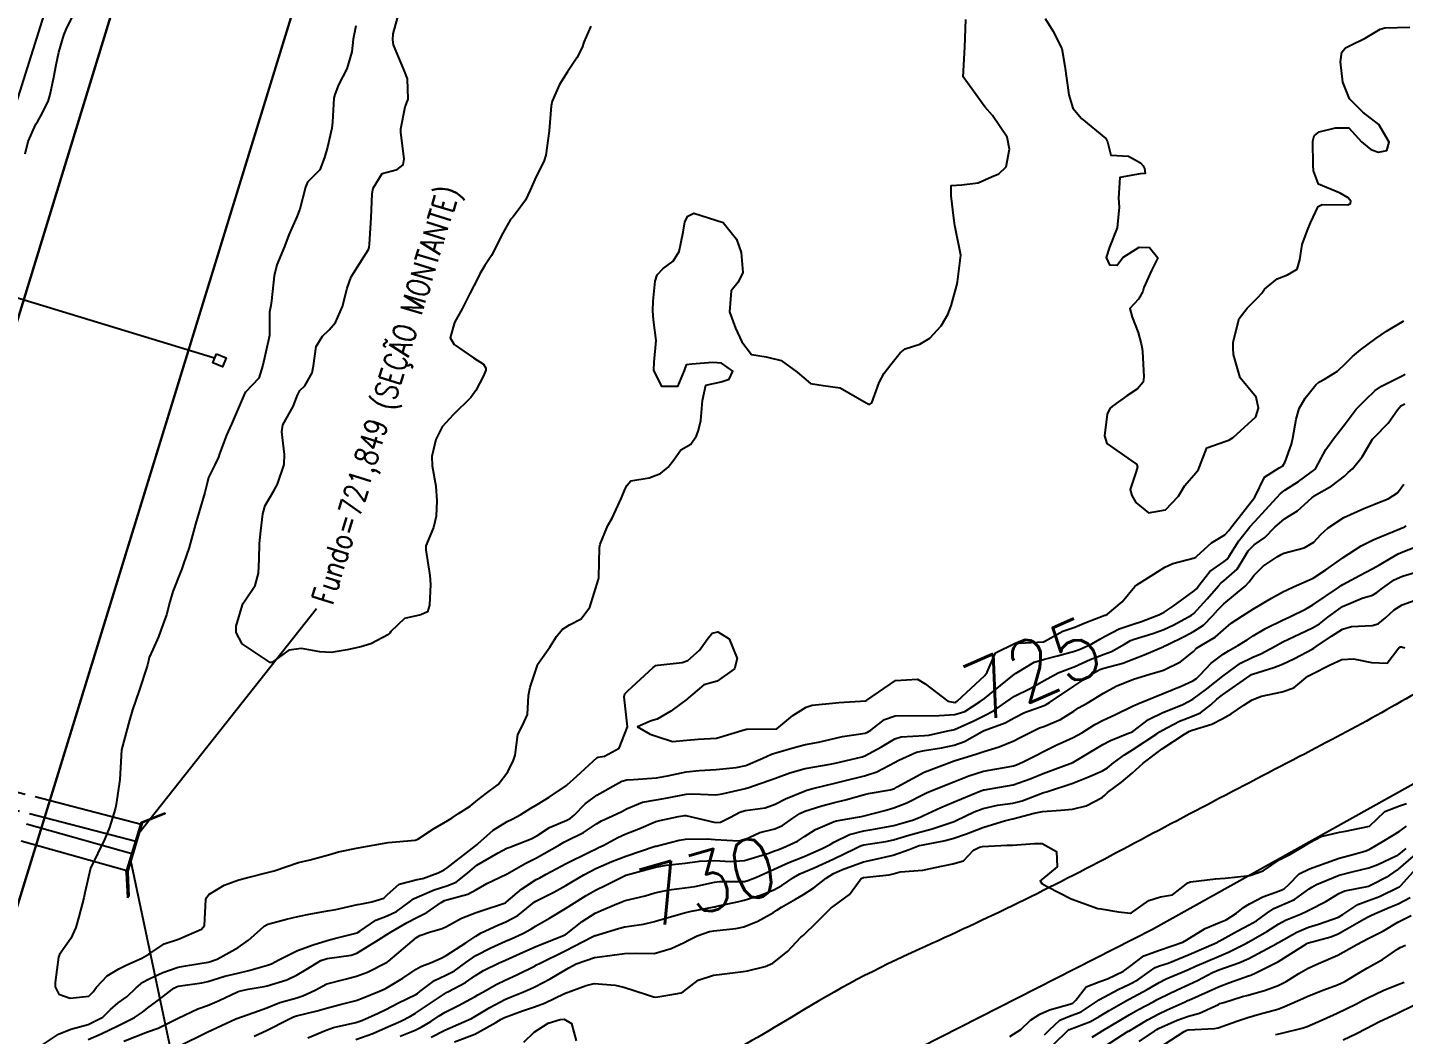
# Model space of a CAD drawing. Header units: metres. Extents: x 318500 to 325275, y 7408834 to 7428799.
# Drawn here: x 321878.9 to 321971.5, y 7416717.8 to 7416785.5 of the extents above; entities that cross this region are included whole.
import ezdxf
from ezdxf.enums import TextEntityAlignment as Align

# ---------------------------------------------------------------- set-up
doc = ezdxf.new("R2010")
doc.units = ezdxf.units.M
doc.header["$MEASUREMENT"] = 0
doc.linetypes.add('CONTINUO', pattern=[0])
doc.linetypes.add('TRACEJADO', pattern=[8.7, 8, -0.7])
for name, color, linetype in [('ALA', 45, 'Continuous'), ('BUEIRO', 151, 'Continuous'), ('Cotas', 45, 'Continuous'), ('Curvas de Nivel 1m', 11, 'Continuous'), ('Curvas de Nivel 5m', 15, 'Continuous'), ('Divisas', 45, 'Continuous'), ('Linha Férrea', 20, 'Continuous'), ('Pórticos', 45, 'Continuous'), ('TEXTO', 45, 'Continuous'), ('Vias Primárias', 230, 'Continuous')]:
    doc.layers.add(name, color=color, linetype=linetype)
doc.styles.add('ROMANS', font='romans', dxfattribs={"height": 0.2})
doc.styles.add('Style-STANDARD', font='STANDARD.shx')

msp = doc.modelspace()

# ---------------------------------------------------------------- linework, layer by layer
at = {"layer": 'ALA', "linetype": 'CONTINUO'}
for points in [[(321886.575, 7416732.052, 722.487), (321888.127, 7416732.68, 721.867)], [(321888.127, 7416732.68, 721.867), (321888.128, 7416732.618, 721.841), (321886.638, 7416731.999, 721.039)], [(321885.532, 7416728.657, 722.477), (321885.616, 7416726.95, 721.873)], [(321885.637, 7416728.691, 721.129), (321885.723, 7416727.077, 720.872), (321885.616, 7416726.95, 721.873)]]:
    msp.add_polyline3d(points, dxfattribs=at)
at = {"layer": 'BUEIRO', "linetype": 'TRACEJADO', "flags": 128}
for points in [[(321862.56, 7416738.12), (321886.535, 7416731.92)], [(321862.097, 7416736.685), (321885.924, 7416729.934)], [(321862.191, 7416736.976), (321886.182, 7416730.772)], [(321861.729, 7416735.542), (321885.572, 7416728.786)]]:
    msp.add_lwpolyline(points, dxfattribs=at)
at = {"layer": 'BUEIRO', "linetype": 'CONTINUO'}
for points in [[(321885.532, 7416728.657, 722.477), (321886.575, 7416732.052, 722.487)], [(321885.532, 7416728.657, 722.477), (321885.637, 7416728.691, 721.129), (321886.638, 7416731.999, 721.039), (321886.575, 7416732.052, 722.487)]]:
    msp.add_polyline3d(points, dxfattribs=at)
at = {"layer": 'Curvas de Nivel 1m', "flags": 128}
for points, elevation in [([(321916.805, 7416785.592), (321916.333, 7416784.515), (321916.216, 7416784.167), (321915.859, 7416783.467), (321915.223, 7416782.529), (321914.696, 7416781.679), (321914.188, 7416780.544), (321914.13, 7416780.231), (321914.001, 7416778.547), (321913.774, 7416776.911), (321913.662, 7416776.552), (321913.032, 7416775.28), (321912.715, 7416774.565), (321912.41, 7416773.889), (321911.716, 7416772.952), (321911.539, 7416772.756), (321911.398, 7416772.583), (321910.777, 7416771.511), (321910.334, 7416770.594), (321910.106, 7416770.173), (321909.674, 7416769.502), (321909.335, 7416768.935), (321909.167, 7416768.607), (321908.656, 7416767.603), (321908.154, 7416766.622), (321907.62, 7416765.671), (321907.333, 7416764.634), (321907.603, 7416764.178), (321908.906, 7416763.294), (321909.584, 7416762.851), (321909.734, 7416762.598), (321909.732, 7416762.444), (321909.572, 7416762.078), (321909.07, 7416761.095), (321908.732, 7416760.612), (321907.538, 7416759.439), (321906.803, 7416758.637), (321906.378, 7416757.781), (321906.103, 7416756.644), (321906.124, 7416756.01), (321906.365, 7416754.641), (321906.444, 7416753.656), (321906.394, 7416752.641), (321906.208, 7416751.873), (321905.702, 7416750.647), (321905.691, 7416750.372), (321905.969, 7416748.644), (321906, 7416748.028), (321905.943, 7416746.644), (321905.816, 7416746.193), (321905.36, 7416745.99), (321904.266, 7416745.757), (321903.343, 7416744.868), (321903.271, 7416744.752), (321903.191, 7416744.682), (321901.993, 7416744.037), (321901.327, 7416743.835), (321900.401, 7416743.642), (321899.321, 7416743.459), (321898.56, 7416743.503), (321897.324, 7416743.723), (321896.468, 7416743.627), (321895.342, 7416742.79), (321895.31, 7416742.778), (321895.225, 7416742.791), (321893.329, 7416744.05), (321892.936, 7416744.816), (321892.928, 7416745.234), (321893.368, 7416746.661), (321893.409, 7416746.77), (321893.438, 7416746.809), (321894.207, 7416747.977), (321894.43, 7416748.8), (321894.472, 7416749.732), (321894.509, 7416750.799), (321894.591, 7416751.64), (321894.727, 7416752.797), (321894.895, 7416753.356), (321895.465, 7416754.334), (321895.713, 7416754.786), (321896.168, 7416756.101), (321896.197, 7416756.78), (321896.006, 7416758.299), (321896.081, 7416758.782), (321896.771, 7416760), (321897.058, 7416760.767), (321897.229, 7416761.091), (321897.56, 7416761.399), (321898.058, 7416762.268), (321898.132, 7416762.754), (321898.311, 7416764.041), (321898.735, 7416764.749), (321899.187, 7416765.172), (321899.619, 7416765.671), (321900.098, 7416766.733), (321900.397, 7416767.98), (321900.672, 7416768.725), (321901.684, 7416770.328), (321901.828, 7416770.568), (321901.874, 7416770.707), (321901.904, 7416770.919), (321902.023, 7416772.705), (321902.095, 7416774.345), (321902.147, 7416774.704), (321902.762, 7416775.688), (321903.759, 7416775.952), (321904.164, 7416776.276), (321904.234, 7416776.675), (321904.023, 7416778.443), (321904.01, 7416778.678), (321904.315, 7416780.172), (321904.516, 7416780.673), (321904.455, 7416782.059), (321904.218, 7416782.676), (321903.859, 7416783.54), (321903.524, 7416784.344), (321903.471, 7416784.686), (321903.492, 7416785.07), (321903.898, 7416786.531)], 723), ([(321878.732, 7416777.015), (321878.942, 7416777.843), (321879.465, 7416779.005), (321879.583, 7416779.213), (321879.798, 7416779.56), (321880.284, 7416780.524), (321880.415, 7416780.994), (321880.66, 7416782.164), (321880.825, 7416782.99), (321881.002, 7416783.84), (321881.343, 7416784.985), (321881.495, 7416785.365), (321881.888, 7416786.147)], 723), ([(321900.989, 7416785.618), (321900.801, 7416784.726), (321900.706, 7416783.878), (321900.382, 7416782.732), (321899.829, 7416781.644), (321899.565, 7416781), (321899.515, 7416780.743), (321899.411, 7416779.128), (321899.37, 7416778.744), (321899.078, 7416777.446), (321898.887, 7416776.749), (321898.568, 7416775.936), (321897.743, 7416775.101), (321897.595, 7416774.762), (321897.208, 7416773.277), (321897.015, 7416772.77), (321896.474, 7416771.56), (321896.182, 7416770.783), (321895.668, 7416769.547), (321895.502, 7416768.792), (321895.322, 7416767.108), (321895.258, 7416766.796), (321895.174, 7416766.346), (321895.175, 7416764.794), (321894.893, 7416763.491), (321894.732, 7416762.798), (321894.46, 7416761.907), (321893.552, 7416760.969), (321893.494, 7416760.867), (321893.472, 7416760.811), (321893.432, 7416760.695), (321892.611, 7416758.824), (321892.274, 7416758.073), (321891.818, 7416756.835), (321891.736, 7416756.597), (321891.489, 7416756.087), (321891.078, 7416755.244), (321890.983, 7416754.847), (321890.832, 7416754.218), (321890.42, 7416752.855), (321890.203, 7416752.095), (321889.864, 7416750.863), (321889.766, 7416750.514), (321889.398, 7416749.417), (321889.251, 7416749.012), (321889.199, 7416748.872), (321888.682, 7416747.572), (321888.479, 7416746.879), (321888.238, 7416746), (321887.848, 7416744.885), (321887.707, 7416744.514), (321887.321, 7416743.653), (321887.086, 7416743.121), (321887.029, 7416742.894), (321886.945, 7416742.536), (321886.399, 7416740.903), (321885.966, 7416739.605), (321885.756, 7416738.913), (321885.23, 7416736.92), (321885.099, 7416734.922), (321884.87, 7416733.239), (321884.798, 7416732.926), (321884.413, 7416731.68), (321884.108, 7416730.936), (321883.13, 7416728.95), (321882.761, 7416727.297), (321882.683, 7416726.954), (321882.355, 7416725.683), (321882.152, 7416724.959), (321881.815, 7416724.21), (321881.052, 7416723.135), (321880.988, 7416722.971), (321880.747, 7416721.251), (321880.759, 7416720.974), (321881.012, 7416720.466), (321881.766, 7416720.205), (321883.011, 7416720.353), (321883.321, 7416720.64), (321883.542, 7416720.942), (321884.256, 7416721.708), (321885.039, 7416722.178), (321885.534, 7416722.421), (321886.58, 7416722.897), (321887.053, 7416723.169), (321888.086, 7416723.853), (321889.063, 7416724.175), (321890.612, 7416724.847), (321890.815, 7416725.103), (321890.904, 7416726.843), (321890.954, 7416726.991), (321891.105, 7416727.181), (321892.133, 7416727.806), (321893.12, 7416728.157), (321893.624, 7416728.303), (321895.128, 7416728.683), (321895.218, 7416728.699), (321895.501, 7416728.784), (321897.136, 7416729.337), (321897.906, 7416729.517), (321899.141, 7416729.839), (321899.822, 7416730.044), (321901.146, 7416730.33), (321903.15, 7416730.68), (321904.97, 7416730.836), (321905.154, 7416730.898), (321906.209, 7416731.595), (321907.173, 7416732.162), (321907.457, 7416732.344), (321907.9, 7416732.619), (321908.681, 7416733.115), (321909.194, 7416733.539), (321909.784, 7416734.008), (321910.555, 7416734.58), (321911.219, 7416735.438), (321911.585, 7416736.208), (321911.708, 7416736.565), (321911.878, 7416737.936), (321912.194, 7416738.561), (321912.532, 7416739.296), (321912.613, 7416740.557), (321912.717, 7416741.134), (321913.18, 7416742.551), (321913.215, 7416742.647), (321913.314, 7416742.807), (321914.04, 7416743.828), (321914.497, 7416744.533), (321914.877, 7416744.997), (321915.352, 7416745.324), (321916.138, 7416745.729), (321916.728, 7416746.5), (321917.302, 7416748.404), (321917.333, 7416748.491), (321917.342, 7416748.539), (321917.376, 7416750.491), (321917.377, 7416750.535), (321917.424, 7416750.738), (321917.942, 7416751.993), (321918.233, 7416752.488), (321918.86, 7416753.875), (321919.117, 7416754.475), (321919.23, 7416754.717), (321919.478, 7416755.006), (321920.726, 7416755.207), (321921.486, 7416755.492), (321921.995, 7416755.932), (321922.374, 7416756.431), (321922.842, 7416757.095), (321923.516, 7416757.474), (321923.907, 7416758.031), (321924.031, 7416758.412), (321924.197, 7416759.071), (321924.311, 7416760.409), (321924.523, 7416761.448), (321925.569, 7416761.672), (321926.095, 7416761.859), (321926.346, 7416762.379), (321925.588, 7416762.915), (321925.007, 7416762.98), (321923.587, 7416762.862), (321923.2, 7416762.809), (321923.084, 7416762.425), (321922.629, 7416761.365), (321921.564, 7416761.345), (321921.026, 7416762.448), (321921.052, 7416762.984), (321921.201, 7416764.446), (321921.02, 7416765.845), (321920.965, 7416766.45), (321921.001, 7416767.088), (321921.13, 7416768.448), (321921.252, 7416768.861), (321921.673, 7416769.299), (321922.336, 7416769.778), (321922.732, 7416770.43), (321923.005, 7416771.729), (321923.122, 7416772.426), (321923.323, 7416772.817), (321923.719, 7416773.009), (321925.71, 7416772.39), (321926.598, 7416771.276), (321926.903, 7416770.372), (321927.015, 7416769.025), (321926.698, 7416768.374), (321926.239, 7416767.793), (321926.121, 7416766.383), (321926.53, 7416765.287), (321926.956, 7416764.37), (321927.597, 7416763.499), (321928.602, 7416763.343), (321929.591, 7416763.104), (321930.673, 7416762.324), (321931.569, 7416761.563), (321932.434, 7416761.43), (321933.565, 7416761.259), (321935.315, 7416760.262), (321935.549, 7416760.149), (321935.704, 7416760.258), (321936.19, 7416761.631), (321936.534, 7416762.246), (321936.987, 7416762.841), (321937.601, 7416763.626), (321937.938, 7416763.892), (321938.94, 7416764.21), (321939.614, 7416764.617), (321940.374, 7416765.44), (321940.814, 7416766.188), (321941.048, 7416766.777), (321941.419, 7416768.182), (321941.456, 7416768.39), (321941.69, 7416770.18), (321941.277, 7416772.184), (321941.22, 7416772.682), (321941.033, 7416774.187), (321941.05, 7416774.887), (321941.751, 7416774.915), (321942.862, 7416775.055), (321943.759, 7416775.448), (321944.251, 7416775.654), (321944.744, 7416776.135), (321944.968, 7416777.318), (321944.815, 7416778.135), (321943.812, 7416779.585), (321943.304, 7416780.158), (321941.85, 7416782.18), (321941.951, 7416784.179), (321942.037, 7416786.038)], 723), ([(321947.367, 7416786.105), (321947.888, 7416785.271), (321948.492, 7416784.091), (321948.676, 7416782.906), (321948.803, 7416782.086), (321948.949, 7416780.968), (321949.233, 7416780.079), (321949.81, 7416779.385), (321951.434, 7416778.045), (321951.563, 7416777.819), (321951.779, 7416776.909), (321952.959, 7416776.848), (321953.774, 7416776.402), (321953.963, 7416776.209), (321954.055, 7416776.016), (321954.086, 7416775.694), (321953.764, 7416775.651), (321952.391, 7416775.403), (321952.292, 7416774.034), (321952.349, 7416773.416), (321952.2, 7416772.035), (321951.697, 7416770.722), (321951.476, 7416770.043), (321951.682, 7416769.53), (321952.199, 7416769.518), (321952.585, 7416770.031), (321953.697, 7416770.718), (321954.391, 7416770.704), (321954.951, 7416770.001), (321954.518, 7416769.167), (321954.012, 7416768.015), (321953.934, 7416767.738), (321953.648, 7416767.228), (321953.069, 7416766.596), (321953.221, 7416766.024), (321953.62, 7416764.984), (321953.827, 7416764.231), (321953.875, 7416764.016), (321953.919, 7416763.701), (321953.995, 7416762.014), (321953.949, 7416761.64), (321953.568, 7416761.204), (321952.855, 7416760.733), (321951.887, 7416760.037), (321951.709, 7416759.878), (321951.544, 7416759.483), (321951.357, 7416758.043), (321951.522, 7416757.517), (321953.159, 7416756.37), (321953.502, 7416756.133), (321953.564, 7416756.019), (321953.571, 7416755.947), (321953.494, 7416755.642), (321953.072, 7416754.429), (321953.188, 7416754.023), (321953.465, 7416753.547), (321954.308, 7416752.857), (321955.461, 7416753.048), (321956.343, 7416753.977), (321956.756, 7416754.695), (321957.494, 7416755.558), (321957.675, 7416755.78), (321957.739, 7416755.958), (321958.24, 7416757.232), (321959.526, 7416757.683), (321959.72, 7416757.744), (321960.017, 7416757.933), (321961.544, 7416759.311), (321961.71, 7416759.908), (321961.561, 7416760.638), (321960.477, 7416761.927), (321960.033, 7416763.504), (321960.015, 7416763.934), (321960.013, 7416764.333), (321960.419, 7416765.928), (321960.943, 7416766.618), (321961.651, 7416767.329), (321961.934, 7416767.628), (321962.122, 7416767.903), (321962.965, 7416768.597), (321963.675, 7416768.867), (321964.317, 7416769.237), (321964.491, 7416769.872), (321964.664, 7416770.907), (321965.015, 7416771.867), (321965.208, 7416772.375), (321965.734, 7416773.453), (321965.999, 7416773.593), (321967.736, 7416773.581), (321967.903, 7416773.662), (321967.929, 7416773.827), (321967.743, 7416774.049), (321967.215, 7416774.371), (321965.757, 7416774.96), (321965.427, 7416775.863), (321965.388, 7416776.249), (321965.375, 7416777.864), (321965.453, 7416778.206), (321965.799, 7416778.492), (321966.899, 7416778.748), (321967.804, 7416778.752), (321968.651, 7416777.817), (321969.27, 7416777.293), (321969.783, 7416777.122), (321970.355, 7416777.224), (321970.516, 7416777.793), (321969.808, 7416778.97), (321968.725, 7416779.816), (321967.833, 7416780.704), (321967.397, 7416781.837), (321967.228, 7416783.204), (321967.331, 7416783.838), (321967.575, 7416784.134), (321967.877, 7416784.287), (321968.902, 7416784.797), (321969.894, 7416785.396), (321970.205, 7416785.488), (321971.896, 7416785.536)], 723), ([(321879.769, 7416716.988), (321880.978, 7416717.778), (321881.813, 7416718.13), (321882.985, 7416718.434), (321883.957, 7416718.935), (321884.482, 7416719.444), (321885.004, 7416719.886), (321885.597, 7416720.326), (321886.212, 7416720.902), (321886.647, 7416721.275), (321887.029, 7416721.496), (321887.99, 7416721.926), (321889.041, 7416722.284), (321889.519, 7416722.386), (321891.047, 7416722.64), (321891.207, 7416722.678), (321891.661, 7416722.831), (321893.058, 7416723.62), (321893.754, 7416724.113), (321894.55, 7416724.795), (321894.822, 7416725.044), (321895.076, 7416725.188), (321896.325, 7416725.528), (321897.084, 7416725.699), (321897.96, 7416725.874), (321899.09, 7416726.074), (321899.634, 7416726.183), (321901.097, 7416726.505), (321901.266, 7416726.539), (321902.054, 7416726.696), (321902.861, 7416726.926), (321903.108, 7416727.183), (321903.901, 7416727.885), (321905.123, 7416728.189), (321905.504, 7416728.266), (321906.533, 7416728.636), (321906.932, 7416728.832), (321907.134, 7416728.981), (321908.833, 7416730.29), (321909.15, 7416730.551), (321909.204, 7416730.599), (321910.229, 7416731.519), (321911.173, 7416732.096), (321911.495, 7416732.247), (321912.083, 7416732.561), (321912.758, 7416732.983), (321913.19, 7416733.243), (321914.002, 7416733.734), (321915.157, 7416734.521), (321915.21, 7416734.564), (321915.851, 7416735.145), (321917.229, 7416736.4), (321917.289, 7416736.43), (321917.716, 7416736.485), (321918.7, 7416737.014), (321919.26, 7416738.47), (321919.032, 7416740.473), (321919.084, 7416740.68), (321919.294, 7416740.891), (321920.991, 7416742.445), (321921.175, 7416742.579), (321921.313, 7416742.612), (321922.941, 7416742.79), (321923.318, 7416742.929), (321924.107, 7416743.623), (321924.672, 7416744.397), (321924.968, 7416744.772), (321925.347, 7416744.855), (321926.108, 7416744.378), (321926.64, 7416743.05), (321926.465, 7416742.373), (321925.301, 7416741.539), (321924.404, 7416741.294), (321923.373, 7416740.409), (321923.33, 7416740.369), (321923.289, 7416740.342), (321922.18, 7416739.523), (321921.268, 7416738.977), (321920.855, 7416738.857), (321919.944, 7416738.46), (321920.782, 7416737.976), (321921.25, 7416737.804), (321922.284, 7416737.463), (321923.247, 7416737.566), (321924.021, 7416737.63), (321925.25, 7416737.698), (321927.169, 7416738.272), (321927.259, 7416738.309), (321927.305, 7416738.314), (321929.26, 7416738.317), (321929.299, 7416738.33), (321930.379, 7416739.213), (321931.282, 7416739.78), (321931.682, 7416739.907), (321933.287, 7416740.078), (321933.472, 7416740.093), (321935.289, 7416740.216), (321935.318, 7416740.222), (321935.357, 7416740.249), (321937.304, 7416741.586), (321938.77, 7416741.673), (321939.301, 7416741.348), (321940.819, 7416740.185), (321941.289, 7416740.098), (321941.355, 7416740.113), (321941.448, 7416740.178), (321943.308, 7416741.92), (321943.461, 7416742.148), (321944.03, 7416743.439), (321945.34, 7416744.087), (321945.37, 7416744.089), (321946.022, 7416744.113), (321947.26, 7416744.182), (321947.342, 7416744.219), (321948.545, 7416744.89), (321949.357, 7416745.172), (321949.993, 7416745.428), (321951.369, 7416745.963), (321951.428, 7416745.98), (321951.565, 7416746.038), (321952.547, 7416746.86), (321953.389, 7416747.893), (321953.52, 7416748.018), (321954.667, 7416748.735), (321955.408, 7416749.206), (321955.952, 7416749.442), (321957.418, 7416749.819), (321957.503, 7416749.875), (321957.585, 7416749.958), (321958.55, 7416750.832), (321959.442, 7416751.375), (321959.724, 7416751.658), (321959.927, 7416751.933), (321961.47, 7416753.91), (321962.131, 7416755.26), (321963.106, 7416755.886), (321963.364, 7416756.02), (321963.506, 7416756.286), (321963.927, 7416757.473), (321964.037, 7416757.875), (321964.248, 7416759.168), (321964.45, 7416759.871), (321964.865, 7416760.562), (321965.574, 7416761.469), (321965.781, 7416761.653), (321966.152, 7416761.851), (321967.039, 7416762.387), (321967.596, 7416762.914), (321968.047, 7416763.38), (321968.583, 7416763.815), (321969.618, 7416764.59), (321970.339, 7416765.077), (321971.499, 7416765.781)], 724), ([(321885.366, 7416717.307), (321886.98, 7416717.933), (321887.679, 7416718.187), (321888.99, 7416718.848), (321889.03, 7416718.869), (321890.364, 7416719.485), (321891.003, 7416719.724), (321891.786, 7416720.05), (321893.017, 7416720.64), (321893.142, 7416720.685), (321893.742, 7416720.803), (321894.824, 7416720.991), (321895.024, 7416721.034), (321896.353, 7416721.447), (321897.035, 7416721.767), (321897.648, 7416722.144), (321898.623, 7416722.736), (321899.052, 7416722.883), (321900.665, 7416723.103), (321901.055, 7416723.234), (321902.501, 7416724.125), (321903.068, 7416724.499), (321903.359, 7416724.676), (321904.439, 7416725.3), (321905.085, 7416725.627), (321905.769, 7416725.964), (321906.716, 7416726.634), (321906.956, 7416726.778), (321907.103, 7416726.823), (321908.518, 7416727.2), (321909.114, 7416727.513), (321909.793, 7416727.917), (321911.13, 7416728.553), (321911.156, 7416728.57), (321912.413, 7416729.282), (321913.141, 7416729.647), (321914.697, 7416730.527), (321914.973, 7416730.702), (321915.154, 7416730.792), (321916.304, 7416731.362), (321917.172, 7416731.942), (321917.514, 7416732.147), (321918.262, 7416732.479), (321918.882, 7416732.775), (321919.187, 7416732.939), (321920.264, 7416733.383), (321921.197, 7416733.551), (321921.945, 7416733.682), (321923.203, 7416733.938), (321923.661, 7416733.947), (321925.202, 7416733.879), (321925.629, 7416733.958), (321927.209, 7416734.314), (321927.245, 7416734.324), (321927.365, 7416734.358), (321929.217, 7416734.996), (321930.182, 7416735.359), (321931.224, 7416735.665), (321932.896, 7416735.954), (321933.227, 7416736.017), (321934.29, 7416736.264), (321935.04, 7416736.445), (321935.234, 7416736.519), (321936.357, 7416737.125), (321937.251, 7416737.66), (321937.685, 7416737.792), (321939.255, 7416737.878), (321939.544, 7416737.908), (321940.814, 7416738.184), (321941.181, 7416738.261), (321941.262, 7416738.284), (321942.562, 7416738.869), (321943.276, 7416739.216), (321943.887, 7416739.535), (321944.722, 7416740.129), (321945.294, 7416740.514), (321946.361, 7416741.048), (321947.305, 7416741.572), (321948.248, 7416742.086), (321949.002, 7416742.388), (321949.317, 7416742.506), (321950.394, 7416742.984), (321951.33, 7416743.344), (321951.831, 7416743.536), (321952.71, 7416744.026), (321953.106, 7416744.26), (321953.345, 7416744.35), (321954.614, 7416744.738), (321955.355, 7416745.008), (321956.024, 7416745.316), (321957.207, 7416745.962), (321957.371, 7416746.086), (321958.272, 7416747.061), (321959.022, 7416747.944), (321959.198, 7416748.137), (321959.395, 7416748.291), (321960.274, 7416749.06), (321960.8, 7416749.919), (321961.031, 7416750.31), (321961.432, 7416750.697), (321962.138, 7416751.201), (321962.81, 7416751.89), (321963.456, 7416752.454), (321964.334, 7416752.998), (321965.297, 7416753.862), (321965.391, 7416753.941), (321965.472, 7416753.99), (321966.659, 7416754.666), (321967.493, 7416755.333), (321967.759, 7416755.564), (321968.041, 7416755.822), (321968.698, 7416756.627), (321969.397, 7416757.802), (321969.532, 7416757.967), (321970.45, 7416758.882), (321971.062, 7416759.785), (321971.29, 7416760.046), (321971.556, 7416760.184)], 726), ([(321889.087, 7416716.984), (321890.981, 7416717.914), (321892.923, 7416718.811), (321892.966, 7416718.835), (321892.99, 7416718.842), (321894.44, 7416719.354), (321895.002, 7416719.563), (321895.876, 7416719.907), (321897.012, 7416720.231), (321897.414, 7416720.354), (321898.247, 7416720.742), (321898.736, 7416721.023), (321899.027, 7416721.164), (321900.258, 7416721.491), (321901.035, 7416721.677), (321901.778, 7416721.959), (321903.049, 7416722.599), (321903.102, 7416722.626), (321903.17, 7416722.678), (321905.066, 7416724.289), (321905.289, 7416724.427), (321905.947, 7416724.641), (321906.802, 7416724.905), (321907.076, 7416725.035), (321908.101, 7416725.599), (321909.091, 7416725.97), (321909.557, 7416726.129), (321910.914, 7416726.573), (321911.048, 7416726.623), (321911.101, 7416726.659), (321912.125, 7416727.549), (321913.125, 7416728.184), (321913.362, 7416728.311), (321913.78, 7416728.54), (321915.137, 7416729.266), (321916.678, 7416730.03), (321917.148, 7416730.259), (321917.304, 7416730.333), (321917.623, 7416730.485), (321918.621, 7416731.012), (321919.162, 7416731.251), (321920.026, 7416731.598), (321921.175, 7416732.081), (321921.445, 7416732.167), (321922.691, 7416732.417), (321923.096, 7416732.497), (321923.181, 7416732.496), (321923.578, 7416732.406), (321925.175, 7416732.032), (321925.522, 7416732.037), (321926.2, 7416732.375), (321926.83, 7416732.721), (321927.187, 7416732.821), (321928.52, 7416733.011), (321929.194, 7416733.25), (321929.904, 7416733.618), (321931.208, 7416734.16), (321931.323, 7416734.193), (321931.735, 7416734.302), (321933.214, 7416734.672), (321933.751, 7416734.807), (321935.219, 7416735.163), (321936.04, 7416735.424), (321937.228, 7416736.052), (321937.527, 7416736.226), (321938.696, 7416736.75), (321939.24, 7416736.865), (321940.382, 7416737.044), (321941.246, 7416737.232), (321941.94, 7416737.479), (321943.117, 7416738.152), (321943.209, 7416738.202), (321943.261, 7416738.224), (321944.663, 7416738.735), (321945.274, 7416739.058), (321945.979, 7416739.414), (321947.287, 7416739.889), (321947.433, 7416739.953), (321947.658, 7416740.094), (321949.301, 7416741.185), (321950.572, 7416742.051), (321951.046, 7416742.313), (321951.315, 7416742.405), (321952.596, 7416742.752), (321953.325, 7416743.025), (321954.029, 7416743.31), (321955.338, 7416743.86), (321955.422, 7416743.905), (321955.563, 7416743.987), (321956.749, 7416744.569), (321957.354, 7416744.866), (321958.021, 7416745.293), (321958.65, 7416745.947), (321958.98, 7416746.338), (321959.378, 7416746.739), (321960.824, 7416747.918), (321961.096, 7416748.213), (321961.401, 7416748.639), (321962.038, 7416749.273), (321962.982, 7416749.887), (321963.247, 7416750.058), (321963.424, 7416750.152), (321964.785, 7416750.511), (321965.435, 7416750.891), (321965.907, 7416751.389), (321966.411, 7416751.846), (321967.457, 7416752.537), (321968.796, 7416753.143), (321969.466, 7416753.418), (321969.741, 7416753.524), (321970.437, 7416753.79), (321971.062, 7416754.198), (321971.485, 7416754.795)], 727), ([(321894.135, 7416717.642), (321894.982, 7416718.024), (321896.433, 7416718.768), (321896.801, 7416718.955), (321896.994, 7416719.013), (321898.387, 7416719.352), (321899.002, 7416719.537), (321899.937, 7416719.79), (321901.01, 7416720.061), (321901.482, 7416720.234), (321902.581, 7416720.687), (321902.884, 7416720.82), (321903.023, 7416720.891), (321904.138, 7416721.559), (321905.043, 7416722.157), (321905.363, 7416722.33), (321906.121, 7416722.639), (321906.767, 7416722.918), (321907.054, 7416723.073), (321908.376, 7416723.923), (321909.068, 7416724.389), (321909.421, 7416724.595), (321910.538, 7416725.118), (321911.082, 7416725.347), (321911.875, 7416725.775), (321912.856, 7416726.552), (321912.988, 7416726.665), (321913.103, 7416726.735), (321914.301, 7416727.344), (321915.119, 7416727.793), (321915.572, 7416728.065), (321916.315, 7416728.502), (321917.134, 7416728.925), (321918.21, 7416729.408), (321919.143, 7416729.77), (321921.133, 7416730.423), (321921.15, 7416730.425), (321921.199, 7416730.439), (321922.744, 7416730.829), (321923.157, 7416730.898), (321924.63, 7416730.923), (321925.157, 7416730.877), (321926.74, 7416730.783), (321927.158, 7416730.887), (321928.165, 7416731.345), (321929.169, 7416731.606), (321929.685, 7416731.812), (321930.388, 7416732.318), (321930.859, 7416732.639), (321931.187, 7416732.788), (321932.34, 7416733.146), (321933.196, 7416733.365), (321933.927, 7416733.541), (321935.205, 7416733.903), (321935.481, 7416733.972), (321936.938, 7416734.233), (321937.161, 7416734.28), (321937.211, 7416734.297), (321937.404, 7416734.42), (321939.222, 7416735.401), (321941.23, 7416736.17), (321942.759, 7416736.635), (321943.24, 7416736.794), (321944.26, 7416737.119), (321945.251, 7416737.52), (321945.646, 7416737.725), (321946.389, 7416738.109), (321946.984, 7416738.383), (321947.266, 7416738.488), (321948.398, 7416738.958), (321949.282, 7416739.514), (321949.617, 7416739.733), (321950.195, 7416740.056), (321951.297, 7416740.729), (321952.141, 7416741.193), (321953.306, 7416741.661), (321954.402, 7416742.004), (321955.105, 7416742.201), (321955.314, 7416742.269), (321956.471, 7416742.825), (321957.334, 7416743.532), (321957.553, 7416743.742), (321957.882, 7416743.955), (321958.797, 7416744.497), (321959.356, 7416744.987), (321959.871, 7416745.424), (321960.637, 7416745.921), (321961.375, 7416746.389), (321962.599, 7416747.108), (321963.387, 7416747.561), (321963.602, 7416747.663), (321964.075, 7416747.873), (321964.988, 7416748.272), (321965.399, 7416748.47), (321966.241, 7416749.014), (321967.383, 7416749.831), (321967.405, 7416749.846), (321967.42, 7416749.862), (321968.613, 7416750.632), (321969.439, 7416751.04), (321969.963, 7416751.274), (321971.231, 7416751.782), (321971.387, 7416751.844), (321971.451, 7416751.874), (321971.651, 7416751.976)], 728), ([(321897.76, 7416717.531), (321898.983, 7416718.05), (321899.484, 7416718.226), (321900.989, 7416718.573), (321901.4, 7416718.704), (321902.49, 7416719.196), (321903.002, 7416719.45), (321903.809, 7416719.867), (321905.017, 7416720.459), (321905.139, 7416720.528), (321905.29, 7416720.647), (321906.281, 7416721.388), (321907.037, 7416721.745), (321907.62, 7416722.043), (321908.377, 7416722.61), (321909.055, 7416723.082), (321910.065, 7416723.59), (321911.065, 7416724.032), (321911.435, 7416724.198), (321912.213, 7416724.559), (321912.769, 7416724.858), (321913.077, 7416725.045), (321914.024, 7416725.598), (321915.096, 7416726.237), (321915.265, 7416726.35), (321915.509, 7416726.514), (321916.493, 7416727.115), (321917.115, 7416727.464), (321917.801, 7416727.802), (321919.101, 7416728.47), (321919.122, 7416728.478), (321919.147, 7416728.487), (321921.136, 7416729.011), (321921.856, 7416729.148), (321923.139, 7416729.296), (321924.118, 7416729.422), (321925.141, 7416729.465), (321926.173, 7416729.407), (321927.141, 7416729.477), (321928.761, 7416729.951), (321929.148, 7416730.112), (321929.304, 7416730.173), (321929.712, 7416730.324), (321930.705, 7416730.767), (321931.161, 7416731.073), (321931.915, 7416731.553), (321933.177, 7416732.088), (321933.326, 7416732.13), (321934.095, 7416732.266), (321935.002, 7416732.433), (321935.183, 7416732.474), (321936.583, 7416732.842), (321937.192, 7416733.01), (321938.062, 7416733.352), (321939.206, 7416733.937), (321939.385, 7416734.02), (321939.814, 7416734.191), (321941.216, 7416734.755), (321942.219, 7416735.161), (321943.223, 7416735.467), (321944.88, 7416735.779), (321945.227, 7416735.847), (321945.431, 7416735.915), (321945.892, 7416736.113), (321946.791, 7416736.55), (321947.24, 7416736.793), (321948.111, 7416737.223), (321949.255, 7416737.742), (321949.82, 7416738.062), (321950.697, 7416738.621), (321951.273, 7416738.919), (321952.048, 7416739.263), (321953.288, 7416739.866), (321953.389, 7416739.918), (321953.606, 7416740.015), (321955.297, 7416740.707), (321956.522, 7416741.191), (321957.306, 7416741.559), (321957.547, 7416741.719), (321957.786, 7416741.955), (321958.527, 7416742.743), (321959.331, 7416743.355), (321959.698, 7416743.571), (321960.325, 7416743.925), (321960.951, 7416744.311), (321961.35, 7416744.58), (321962.18, 7416745.076), (321963.367, 7416745.649), (321963.53, 7416745.716), (321963.872, 7416745.875), (321964.869, 7416746.371), (321965.378, 7416746.662), (321967.1, 7416747.834), (321967.267, 7416747.957), (321967.393, 7416748.04), (321968.56, 7416748.655), (321969.41, 7416749.101), (321969.858, 7416749.351), (321970.585, 7416749.788), (321971.115, 7416750.093), (321971.427, 7416750.232), (321972.536, 7416750.661)], 729), ([(321903.976, 7416717.661), (321904.984, 7416718.051), (321905.384, 7416718.248), (321906.027, 7416718.64), (321906.603, 7416719.027), (321907, 7416719.265), (321907.901, 7416719.722), (321909.016, 7416720.325), (321909.193, 7416720.422), (321909.489, 7416720.593), (321910.465, 7416721.142), (321911.033, 7416721.426), (321911.815, 7416721.785), (321913.048, 7416722.39), (321913.15, 7416722.447), (321913.337, 7416722.546), (321915.059, 7416723.392), (321916.929, 7416724.352), (321917.069, 7416724.413), (321917.131, 7416724.428), (321917.345, 7416724.487), (321918.651, 7416724.9), (321919.078, 7416725.007), (321920.34, 7416725.192), (321921.084, 7416725.354), (321921.903, 7416725.613), (321923.093, 7416725.956), (321923.46, 7416726.041), (321925.099, 7416726.343), (321925.141, 7416726.348), (321925.282, 7416726.387), (321926.752, 7416726.718), (321927.107, 7416726.801), (321928.288, 7416727.167), (321929.118, 7416727.506), (321929.653, 7416727.793), (321930.422, 7416728.317), (321930.867, 7416728.578), (321931.134, 7416728.694), (321931.814, 7416728.977), (321933.143, 7416729.581), (321934.54, 7416730.259), (321934.948, 7416730.458), (321935.154, 7416730.514), (321936.652, 7416730.74), (321937.159, 7416730.853), (321938.2, 7416731.179), (321939.169, 7416731.437), (321939.766, 7416731.596), (321941.179, 7416732.077), (321941.245, 7416732.103), (321941.386, 7416732.168), (321942.596, 7416732.749), (321943.192, 7416732.971), (321944.148, 7416733.183), (321945.198, 7416733.331), (321945.826, 7416733.485), (321947.209, 7416734.028), (321947.264, 7416734.044), (321947.447, 7416734.096), (321949.216, 7416734.677), (321950.236, 7416735.07), (321951.225, 7416735.501), (321951.561, 7416735.702), (321951.966, 7416736.033), (321952.693, 7416736.57), (321953.243, 7416736.907), (321954.879, 7416737.996), (321955.105, 7416738.15), (321955.264, 7416738.247), (321956.398, 7416738.848), (321957.278, 7416739.178), (321957.825, 7416739.412), (321958.5, 7416739.948), (321958.917, 7416740.321), (321959.297, 7416740.609), (321961.149, 7416741.912), (321961.244, 7416741.978), (321961.311, 7416742.007), (321962.749, 7416742.458), (321963.322, 7416742.683), (321964.139, 7416743.061), (321965.337, 7416743.682), (321965.446, 7416743.751), (321965.603, 7416743.856), (321966.627, 7416744.565), (321967.358, 7416745.033), (321967.973, 7416745.208), (321969.362, 7416745.266), (321969.768, 7416745.392), (321970.261, 7416745.791), (321970.84, 7416746.321), (321971.379, 7416746.673), (321972.815, 7416747.19)], 731), ([(321906.045, 7416717.573), (321906.984, 7416718.064), (321908.248, 7416718.611), (321908.765, 7416718.832), (321908.995, 7416718.966), (321910, 7416719.59), (321911.013, 7416720.12), (321911.329, 7416720.253), (321912.108, 7416720.559), (321912.748, 7416720.829), (321913.026, 7416720.964), (321914.059, 7416721.51), (321915.043, 7416722.082), (321915.322, 7416722.24), (321915.82, 7416722.508), (321917.054, 7416722.939), (321918.41, 7416723.123), (321919.057, 7416723.201), (321919.833, 7416723.234), (321921.058, 7416723.209), (321922.194, 7416723.555), (321923.066, 7416723.962), (321923.366, 7416724.108), (321923.959, 7416724.401), (321924.778, 7416724.689), (321925.075, 7416724.74), (321926.553, 7416724.892), (321927.08, 7416725.005), (321928.039, 7416725.392), (321929.095, 7416725.968), (321929.307, 7416726.117), (321929.617, 7416726.325), (321930.555, 7416726.869), (321931.113, 7416727.18), (321931.799, 7416727.621), (321932.622, 7416728.288), (321933.133, 7416728.588), (321933.717, 7416728.853), (321935.141, 7416729.376), (321935.85, 7416729.536), (321937.146, 7416729.831), (321938.209, 7416730.214), (321938.891, 7416730.467), (321939.155, 7416730.531), (321940.552, 7416730.786), (321941.162, 7416730.944), (321942.063, 7416731.265), (321943.173, 7416731.689), (321943.52, 7416731.799), (321944.63, 7416732.128), (321945.066, 7416732.238), (321945.182, 7416732.267), (321946.631, 7416732.656), (321947.19, 7416732.761), (321948.427, 7416732.846), (321949.193, 7416732.919), (321950.116, 7416733.136), (321951.205, 7416733.707), (321951.379, 7416733.867), (321951.564, 7416734.036), (321952.502, 7416734.742), (321953.223, 7416735.347), (321953.96, 7416736.009), (321955.245, 7416736.974), (321956.737, 7416737.968), (321957.067, 7416738.159), (321957.264, 7416738.226), (321958.573, 7416738.644), (321959.276, 7416738.988), (321959.888, 7416739.324), (321960.735, 7416739.918), (321961.294, 7416740.274), (321961.921, 7416740.526), (321963.299, 7416740.824), (321964.097, 7416741.078), (321965.045, 7416741.863), (321965.212, 7416741.961), (321965.312, 7416742.004), (321966.536, 7416742.628), (321967.327, 7416742.993), (321968.105, 7416743.042), (321969.325, 7416742.787), (321970.381, 7416742.733), (321971.165, 7416743.782), (321971.281, 7416743.84), (321971.341, 7416743.849), (321971.567, 7416743.777)], 732), ([(321907.622, 7416717.266), (321908.982, 7416717.793), (321910.402, 7416718.579), (321910.763, 7416718.804), (321910.995, 7416718.916), (321912.199, 7416719.362), (321913.006, 7416719.626), (321913.684, 7416719.866), (321915.02, 7416720.52), (321916.471, 7416721.056), (321917.031, 7416721.192), (321918.424, 7416721.081), (321919.027, 7416720.94), (321920.539, 7416720.447), (321921.018, 7416720.299), (321921.171, 7416720.284), (321922.105, 7416720.424), (321922.867, 7416720.568), (321923.024, 7416720.659), (321924.011, 7416721.424), (321925.04, 7416721.755), (321925.608, 7416721.815), (321927.045, 7416722.004), (321927.347, 7416722.054), (321928.535, 7416722.338), (321929.052, 7416722.572), (321930.024, 7416723.357), (321930.935, 7416724.311), (321931.008, 7416724.374), (321931.072, 7416724.423), (321932.032, 7416725.35), (321932.967, 7416726.282), (321933.044, 7416726.338), (321933.101, 7416726.373), (321934.198, 7416727.179), (321934.986, 7416728.252), (321935.131, 7416728.314), (321936.857, 7416728.508), (321937.133, 7416728.57), (321937.607, 7416728.695), (321939.136, 7416728.827), (321939.956, 7416729.006), (321941.141, 7416729.248), (321941.87, 7416729.435), (321942.541, 7416730.156), (321942.941, 7416730.364), (321943.154, 7416730.406), (321944.785, 7416730.496), (321945.156, 7416730.51), (321946.651, 7416730.605), (321947.158, 7416730.604), (321948.123, 7416730.08), (321948.18, 7416729.039), (321947.131, 7416728.189), (321947.03, 7416728.092), (321947.128, 7416727.93), (321947.496, 7416727.715), (321949.112, 7416726.883), (321950.896, 7416726.25), (321951.103, 7416726.209), (321952.29, 7416726.022), (321953.099, 7416725.933), (321953.163, 7416725.945), (321953.269, 7416726.008), (321954.337, 7416726.772), (321955.115, 7416727.014), (321955.936, 7416727.159), (321956.969, 7416727.962), (321957.131, 7416728.022), (321958.832, 7416728.244), (321959.133, 7416728.266), (321959.483, 7416728.284), (321961.135, 7416728.456), (321962.023, 7416728.781), (321963.147, 7416729.545), (321963.368, 7416729.658), (321963.827, 7416729.873), (321964.649, 7416730.374), (321965.162, 7416730.683), (321965.943, 7416731.074), (321967.173, 7416731.372), (321967.562, 7416731.436), (321969.18, 7416731.786), (321970.215, 7416732.769), (321971.201, 7416733.156), (321971.667, 7416733.31)], 733), ([(321944.985, 7416717.622), (321945.72, 7416718.109), (321946.368, 7416718.731), (321947.006, 7416719.126), (321947.666, 7416719.428), (321949.016, 7416719.801), (321949.215, 7416719.869), (321949.422, 7416720.064), (321950.128, 7416720.96), (321951.039, 7416721.332), (321951.567, 7416721.508), (321952.625, 7416722.016), (321953.053, 7416722.338), (321953.995, 7416723.066), (321955.064, 7416723.429), (321956.617, 7416723.967), (321956.905, 7416724.13), (321957.074, 7416724.253), (321958.131, 7416724.898), (321959.09, 7416725.287), (321959.55, 7416725.476), (321960.235, 7416725.923), (321960.718, 7416726.304), (321961.11, 7416726.547), (321962.001, 7416727.013), (321963.123, 7416727.417), (321963.445, 7416727.557), (321963.789, 7416727.873), (321964.442, 7416728.562), (321965.14, 7416728.907), (321966.828, 7416729.516), (321967.148, 7416729.625), (321967.895, 7416729.819), (321968.87, 7416730.088), (321969.156, 7416730.211), (321970.156, 7416730.799), (321971.175, 7416731.427), (321971.663, 7416731.773)], 734), ([(321947.951, 7416717.109), (321948.936, 7416718.071), (321948.966, 7416718.094), (321948.991, 7416718.107), (321950.404, 7416718.643), (321951.004, 7416718.969), (321951.662, 7416719.378), (321952.778, 7416720.014), (321952.934, 7416720.099), (321953.022, 7416720.143), (321954.235, 7416720.795), (321955.039, 7416721.262), (321955.515, 7416721.511), (321956.571, 7416721.967), (321957.052, 7416722.167), (321957.431, 7416722.331), (321959.061, 7416723.034), (321959.687, 7416723.301), (321960.907, 7416723.912), (321961.012, 7416723.969), (321961.071, 7416724.001), (321962.286, 7416724.688), (321963.09, 7416725.202), (321963.525, 7416725.444), (321964.538, 7416725.866), (321964.925, 7416726.039), (321965.104, 7416726.128), (321966.253, 7416726.703), (321967.121, 7416727.247), (321967.521, 7416727.427), (321969.129, 7416727.747), (321969.171, 7416727.758), (321969.249, 7416727.799), (321970.479, 7416728.444), (321971.141, 7416728.883), (321972.141, 7416729.765)], 736), ([(321950.526, 7416717.587), (321950.988, 7416717.876), (321951.243, 7416718.036), (321952.333, 7416718.687), (321953.006, 7416719.082), (321953.598, 7416719.417), (321954.675, 7416719.993), (321954.9, 7416720.113), (321955.023, 7416720.18), (321956.234, 7416720.769), (321957.037, 7416721.126), (321957.602, 7416721.391), (321958.621, 7416721.936), (321959.052, 7416722.121), (321960.399, 7416722.574), (321961.06, 7416722.867), (321962.953, 7416723.882), (321963.025, 7416723.926), (321963.071, 7416723.951), (321964.296, 7416724.654), (321965.087, 7416724.985), (321965.749, 7416725.192), (321967.097, 7416725.662), (321967.388, 7416725.826), (321968.407, 7416726.514), (321969.115, 7416726.783), (321969.856, 7416727.056), (321971.128, 7416727.666), (321971.202, 7416727.706), (321971.283, 7416727.778), (321972.314, 7416728.929)], 737), ([(321950.977, 7416716.71), (321952.958, 7416717.979), (321952.99, 7416717.997), (321954.247, 7416718.752), (321955.008, 7416719.159), (321955.569, 7416719.424), (321956.776, 7416719.964), (321956.941, 7416720.041), (321957.022, 7416720.075), (321958.322, 7416720.649), (321959.036, 7416720.973), (321959.721, 7416721.242), (321961.047, 7416721.707), (321961.195, 7416721.761), (321961.538, 7416721.903), (321963.058, 7416722.669), (321964.94, 7416723.861), (321965.018, 7416723.913), (321965.071, 7416723.929), (321966.589, 7416724.326), (321967.08, 7416724.524), (321968.812, 7416725.52), (321969.099, 7416725.681), (321969.176, 7416725.722), (321969.325, 7416725.798), (321970.556, 7416726.338), (321971.112, 7416726.564), (321971.914, 7416726.972)], 738), ([(321953.69, 7416717.296), (321954.72, 7416717.993), (321954.882, 7416718.101), (321954.993, 7416718.157), (321956.237, 7416718.736), (321957.006, 7416718.997), (321957.754, 7416719.204), (321959.018, 7416719.791), (321959.109, 7416719.838), (321959.381, 7416719.926), (321960.629, 7416720.311), (321961.028, 7416720.42), (321962.186, 7416720.739), (321963.038, 7416721.052), (321963.584, 7416721.33), (321964.421, 7416721.859), (321965.054, 7416722.236), (321965.756, 7416722.542), (321967.063, 7416723.092), (321968.333, 7416723.811), (321969.084, 7416724.213), (321970.131, 7416724.748), (321971.095, 7416725.319), (321971.992, 7416725.767)], 739), ([(321962.868, 7416717.761), (321962.989, 7416717.792), (321963.369, 7416717.874), (321964.663, 7416718.187), (321964.997, 7416718.311), (321966.066, 7416718.783), (321967.014, 7416719.204), (321968.259, 7416719.811), (321968.756, 7416720.072), (321969.026, 7416720.214), (321970.1, 7416720.724), (321971.04, 7416721.108), (321971.524, 7416721.292)], 741), ([(321967.418, 7416717.399), (321968.26, 7416717.811), (321969.004, 7416718.198), (321969.822, 7416718.606), (321971.014, 7416719.186), (321972.22, 7416719.762)], 742), ([(321912.285, 7416717.249), (321912.984, 7416717.913), (321913.924, 7416718.536), (321914.738, 7416718.78), (321914.994, 7416718.793), (321915.495, 7416718.512), (321915.809, 7416717.338)], 734)]:
    msp.add_lwpolyline(points, dxfattribs=dict(at, elevation=elevation))
at = {"layer": 'Curvas de Nivel 5m', "flags": 128}
for points, elevation in [([(321882.975, 7416717.429), (321883.858, 7416717.816), (321884.984, 7416718.345), (321886.094, 7416718.903), (321886.63, 7416719.261), (321887, 7416719.553), (321887.764, 7416720.127), (321888.731, 7416720.873), (321888.912, 7416720.98), (321889.022, 7416721.016), (321890.63, 7416721.242), (321891.027, 7416721.332), (321892.177, 7416721.679), (321893.036, 7416721.895), (321893.779, 7416722.063), (321895.044, 7416722.42), (321895.309, 7416722.524), (321895.796, 7416722.779), (321897.057, 7416723.419), (321898.119, 7416723.803), (321899.064, 7416724.097), (321899.56, 7416724.23), (321901.069, 7416724.61), (321901.249, 7416724.707), (321902.323, 7416725.45), (321903.086, 7416725.743), (321903.731, 7416726.03), (321904.584, 7416726.658), (321904.874, 7416726.883), (321905.105, 7416727.003), (321906.259, 7416727.493), (321907.117, 7416727.764), (321907.738, 7416728.004), (321908.491, 7416728.61), (321909.135, 7416729.144), (321910.554, 7416729.988), (321911.147, 7416730.29), (321911.342, 7416730.374), (321911.871, 7416730.563), (321912.791, 7416730.918), (321913.159, 7416731.138), (321914.017, 7416731.688), (321915.175, 7416732.185), (321915.401, 7416732.292), (321915.664, 7416732.513), (321916.416, 7416733.278), (321917.201, 7416733.86), (321917.602, 7416734.088), (321918.274, 7416734.479), (321918.875, 7416734.812), (321919.214, 7416734.889), (321919.669, 7416734.917), (321921.216, 7416735.028), (321921.956, 7416735.167), (321923.22, 7416735.442), (321924.095, 7416735.528), (321925.222, 7416735.594), (321926.577, 7416735.723), (321927.225, 7416735.869), (321928.366, 7416736.343), (321928.948, 7416736.621), (321929.236, 7416736.722), (321930.482, 7416737.077), (321931.244, 7416737.264), (321932.114, 7416737.43), (321933.251, 7416737.704), (321933.724, 7416737.802), (321935.257, 7416738.036), (321935.41, 7416738.096), (321935.624, 7416738.246), (321936.564, 7416738.943), (321937.275, 7416739.206), (321938.263, 7416739.227), (321939.275, 7416739.194), (321940.236, 7416739.23), (321941.277, 7416739.294), (321941.948, 7416739.502), (321942.992, 7416740.154), (321943.292, 7416740.377), (321944.714, 7416741.539), (321945.309, 7416742.008), (321945.378, 7416742.051), (321945.478, 7416742.118), (321946.622, 7416742.805), (321947.324, 7416743.018), (321948.188, 7416743.226), (321949.332, 7416743.541), (321949.72, 7416743.678), (321950.504, 7416744.053), (321951.036, 7416744.353), (321951.348, 7416744.546), (321952.335, 7416745.05), (321953.361, 7416745.399), (321953.839, 7416745.536), (321955.015, 7416745.995), (321955.372, 7416746.176), (321955.972, 7416746.577), (321957.386, 7416747.599), (321957.572, 7416747.775), (321957.707, 7416747.957), (321958.452, 7416748.901), (321959.415, 7416749.591), (321959.604, 7416749.75), (321959.734, 7416749.935), (321960.399, 7416750.962), (321961.142, 7416751.915), (321961.453, 7416752.258), (321962.939, 7416753.888), (321963.191, 7416754.167), (321963.477, 7416754.371), (321964.402, 7416754.955), (321965.499, 7416755.779), (321965.544, 7416755.815), (321965.581, 7416755.859), (321966.249, 7416757.119), (321966.763, 7416757.842), (321967.54, 7416758.854), (321968.297, 7416759.819), (321968.916, 7416760.453), (321969.569, 7416761.077), (321969.986, 7416761.384), (321970.804, 7416761.788), (321971.326, 7416762.04), (321971.586, 7416762.189)], 725), ([(321900.977, 7416717.43), (321902.123, 7416717.834), (321902.985, 7416718.201), (321904.006, 7416718.665), (321904.658, 7416718.993), (321904.998, 7416719.199), (321905.876, 7416719.773), (321907.019, 7416720.55), (321907.07, 7416720.578), (321907.166, 7416720.628), (321908.368, 7416721.272), (321909.037, 7416721.723), (321909.573, 7416722.061), (321910.622, 7416722.576), (321911.052, 7416722.773), (321912.288, 7416723.327), (321913.061, 7416723.662), (321914.992, 7416724.444), (321915.07, 7416724.479), (321915.134, 7416724.519), (321916.218, 7416725.368), (321917.091, 7416725.915), (321917.483, 7416726.098), (321918.382, 7416726.477), (321918.879, 7416726.697), (321919.105, 7416726.773), (321920.461, 7416727.099), (321921.113, 7416727.282), (321922.047, 7416727.495), (321923.118, 7416727.621), (321923.8, 7416727.723), (321925.124, 7416728.008), (321925.461, 7416728.049), (321927.126, 7416728.066), (321927.366, 7416728.117), (321927.941, 7416728.348), (321929.136, 7416728.881), (321930.123, 7416729.337), (321931.144, 7416729.742), (321932.413, 7416730.291), (321932.888, 7416730.55), (321933.156, 7416730.71), (321934.209, 7416731.22), (321935.168, 7416731.461), (321935.847, 7416731.566), (321937.174, 7416731.821), (321937.495, 7416731.906), (321938.496, 7416732.21), (321938.991, 7416732.395), (321939.184, 7416732.487), (321940.34, 7416733.035), (321941.198, 7416733.402), (321941.74, 7416733.627), (321943.046, 7416734.152), (321943.162, 7416734.199), (321943.211, 7416734.214), (321943.29, 7416734.228), (321945.214, 7416734.557), (321946.365, 7416734.962), (321947.222, 7416735.315), (321949.23, 7416736.07), (321951.248, 7416737.27), (321951.751, 7416737.537), (321952.971, 7416738.023), (321953.18, 7416738.102), (321953.262, 7416738.157), (321954.325, 7416738.953), (321955.282, 7416739.433), (321955.676, 7416739.592), (321956.632, 7416739.97), (321957.294, 7416740.312), (321958.235, 7416741.016), (321959.309, 7416741.863), (321959.405, 7416741.939), (321960.507, 7416742.737), (321961.329, 7416743.147), (321961.863, 7416743.371), (321962.834, 7416743.888), (321963.15, 7416744.076), (321963.345, 7416744.182), (321964.499, 7416744.722), (321965.359, 7416745.11), (321965.822, 7416745.395), (321966.371, 7416745.845), (321967.377, 7416746.547), (321968.693, 7416747.12), (321969.385, 7416747.322), (321969.686, 7416747.498), (321970.052, 7416747.793), (321970.845, 7416748.338), (321971.402, 7416748.598), (321972.306, 7416748.867)], 730), ([(321947.324, 7416717.749), (321947.647, 7416718.083), (321948.354, 7416718.722), (321949.004, 7416718.986), (321949.783, 7416719.283), (321950.922, 7416720.041), (321950.977, 7416720.084), (321951.021, 7416720.113), (321952.266, 7416720.787), (321953.037, 7416721.158), (321953.596, 7416721.45), (321954.387, 7416721.997), (321954.775, 7416722.271), (321955.054, 7416722.375), (321955.636, 7416722.562), (321957.062, 7416723.135), (321958.866, 7416723.933), (321959.001, 7416724.001), (321959.072, 7416724.041), (321960.289, 7416724.715), (321961.088, 7416725.137), (321961.58, 7416725.416), (321962.254, 7416725.893), (321962.759, 7416726.231), (321963.108, 7416726.387), (321964.13, 7416726.854), (321965.126, 7416727.564), (321965.3, 7416727.685), (321965.622, 7416727.853), (321967.136, 7416728.471), (321968.028, 7416728.706), (321969.142, 7416728.966), (321969.741, 7416729.197), (321970.986, 7416729.782), (321971.094, 7416729.837), (321971.151, 7416729.878), (321971.651, 7416730.266)], 735), ([(321954.978, 7416716.834), (321956.724, 7416717.964), (321956.897, 7416718.056), (321956.992, 7416718.08), (321958.755, 7416718.172), (321958.994, 7416718.215), (321960.262, 7416718.657), (321961.005, 7416718.909), (321961.765, 7416719.142), (321963.014, 7416719.471), (321963.318, 7416719.572), (321963.989, 7416719.865), (321964.689, 7416720.191), (321965.028, 7416720.352), (321966.103, 7416720.77), (321967.039, 7416721.101), (321967.534, 7416721.331), (321968.323, 7416721.811), (321969.057, 7416722.241), (321970.055, 7416722.8), (321971.076, 7416723.514), (321971.24, 7416723.615), (321971.611, 7416723.772)], 740)]:
    msp.add_lwpolyline(points, dxfattribs=dict(at, elevation=elevation))
at = {"layer": 'Divisas'}
msp.add_lwpolyline([(321770.948, 7416427.839), (321798.45, 7416516.734), (321803.525, 7416534.189), (321809.576, 7416554.874), (321813.92, 7416568.257), (321818.646, 7416582.286), (321825.15, 7416615.747), (321855.409, 7416708.221), (321884.63, 7416801.062), (321888.935, 7416813.563), (321906.69, 7416868.419), (321917.882, 7416908.632), (321926.393, 7416935.718)], dxfattribs=at)
at = {"layer": 'Linha Férrea'}
for points in [[(322233.98, 7417737.989, -0.002223), (322154.866, 7417593.007), (322102.879, 7417500.142, 0.00265), (322097.399, 7417490.348, 0.027781), (322044.112, 7417386.338, 0.035735), (322015.66, 7417306.723, 0.016271), (322001.828, 7417250.433, 0.006444), (321990.249, 7417191.796, 0.008188), (321970.289, 7417080.675, -0.005901), (321965.681, 7417056.143, -0.019111), (321940.898, 7416966.466, -0.001899), (321910.164, 7416869.782), (321854.126, 7416687.426), (321842.522, 7416650.588), (321798.977, 7416497.536), (321750.599, 7416346.471)], [(321750.599, 7416346.471), (321798.977, 7416497.536), (321842.522, 7416650.588), (321854.126, 7416687.426), (321910.164, 7416869.782, 0.001899), (321940.898, 7416966.466, 0.019111), (321965.681, 7417056.143, 0.005901), (321970.289, 7417080.675, -0.008188), (321990.249, 7417191.796, -0.006444), (322001.828, 7417250.433, -0.016271), (322015.66, 7417306.723, -0.035735), (322044.112, 7417386.338, -0.027781), (322097.399, 7417490.348, -0.00265), (322102.879, 7417500.142), (322154.866, 7417593.007, 0.002223), (322233.98, 7417737.989)], [(322196.377, 7417647.065, -0.005702), (322169.668, 7417596.023), (322116.033, 7417500.08, 0.006587), (322078.7, 7417432.593, 0.020372), (322045.81, 7417359.94, 0.047465), (322007.542, 7417220.105, 0.00216), (321987.28, 7417109.247, 0.004221), (321983.531, 7417086.135), (321978.295, 7417056.212, -0.004458), (321971.581, 7417028.638, -0.003551), (321960.755, 7416990.624, -0.002117), (321921.955, 7416868.472), (321849.478, 7416633.133), (321819.637, 7416528.203), (321801.996, 7416472.124, -0.01056), (321778.562, 7416402.785, 0.003825)], [(321778.562, 7416402.785, 0.01056), (321801.996, 7416472.124), (321819.637, 7416528.203), (321849.478, 7416633.133), (321921.955, 7416868.472, 0.002117), (321960.755, 7416990.624, 0.003551), (321971.581, 7417028.638, 0.004458), (321978.295, 7417056.212), (321983.531, 7417086.135, -0.004221), (321987.28, 7417109.247, -0.00216), (322007.542, 7417220.105, -0.047465), (322045.81, 7417359.94, -0.020372), (322078.7, 7417432.593, -0.006587), (322116.033, 7417500.08), (322169.668, 7417596.023, 0.005702), (322196.377, 7417647.065, 0.006143)]]:
    msp.add_lwpolyline(points, format="xyb", dxfattribs=at)
at = {"layer": 'Pórticos'}
msp.add_lwpolyline([(321891.481, 7416763.254), (321875.719, 7416768.051)], dxfattribs=at)
msp.add_lwpolyline([(321891.605, 7416763.561), (321892.269, 7416763.291), (321892.021, 7416762.679), (321891.356, 7416762.948)], close=True, dxfattribs=at)
at = {"layer": 'TEXTO', "linetype": 'CONTINUO'}
for points in [[(321886.375, 7416731.299, 0), (321898.337, 7416746.42, 0)], [(321885.826, 7416729.492, 0), (321890.533, 7416707.209, 0)]]:
    msp.add_polyline3d(points, dxfattribs=at)
at = {"layer": 'Vias Primárias'}
for points in [[(321975.936, 7416742.887, -0.017589), (321965.261, 7416736.865, 0.002537), (321952.141, 7416729.975, -0.016898), (321938.9, 7416723.499, 0.032299), (321930.64, 7416719.139, -0.028127), (321918.31, 7416712.5, 0.046162), (321904.771, 7416704.568, 0.017297), (321898.997, 7416700.115, 0.080996), (321894.475, 7416694.936, 0.035087), (321890.569, 7416687.54, 0.064001), (321887.373, 7416676.751, 0.036213), (321886.623, 7416668.227, 0.029042), (321887.04, 7416658.471, 0.034649), (321888.7, 7416648.8, 0.01079), (321891.646, 7416637.765, 0.014214), (321896.049, 7416624.064, -0.002501), (321901.903, 7416607.211, -0.007451), (321908.505, 7416586.909, -0.00525), (321911.954, 7416575.309, -0.059751)], [(321976.058, 7416736.805), (321954.587, 7416724.831), (321935.139, 7416714.947), (321918.375, 7416706.489, -0.007515), (321909.994, 7416701.819, 0.081885), (321905.49, 7416698.347, 0.030753), (321901.743, 7416693.798, 0.061269), (321895.54, 7416682.585, 0.051713), (321893.386, 7416675.08, 0.029963), (321892.59, 7416668.266, 0.047226), (321892.967, 7416658.355, 0.022369), (321894.105, 7416651.997), (321896.387, 7416641.881), (321903.548, 7416620.878), (321910.271, 7416600.793, 0.011798), (321915.301, 7416585.86, -0.019949), (321917.673, 7416578.419, -0.032817)]]:
    msp.add_lwpolyline(points, format="xyb", dxfattribs=at)

# ---------------------------------------------------------------- texts
at = {"layer": 'Cotas', "style": 'Style-STANDARD'}
for s, rotation, p in [('725', 23.6844, (321946.53, 7416742.349, 725)), ('730', 15.9162, (321924.682, 7416728.07, 730))]:
    msp.add_text(s, height=4, rotation=rotation, dxfattribs=at).set_placement(p, align=Align.MIDDLE_CENTER)
at = {"layer": 'TEXTO', "style": 'ROMANS', "width": 0.8}
msp.add_text('Fundo=721,849 (SEÇÃO MONTANTE)', height=1.5, rotation=73, dxfattribs=at).set_placement((321899.427, 7416746.586))

doc.saveas('drawing.dxf')
